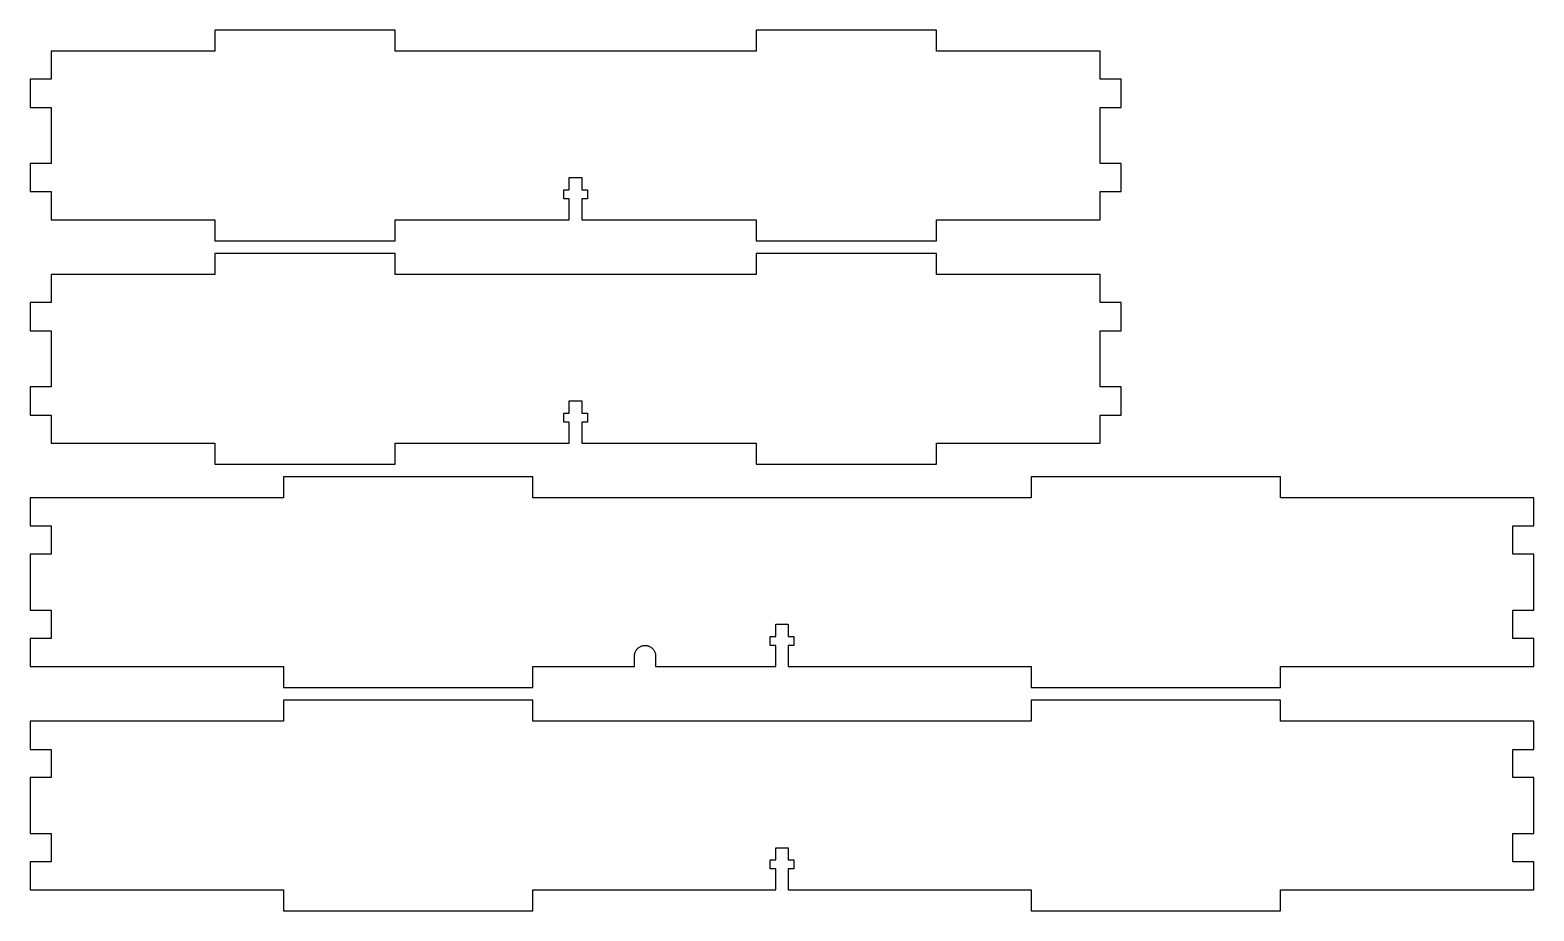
# Model space of a CAD drawing. Header units: metres. Extents: x 4 to 361, y 0 to 209.
import ezdxf

# ---------------------------------------------------------------- set-up
doc = ezdxf.new("R2010")
doc.units = ezdxf.units.M

msp = doc.modelspace()

# ---------------------------------------------------------------- linework, layer by layer
for p, q in [((90.6667, 209), (47.8333, 209)), ((47.8333, 209), (47.8333, 204.01)), ((90.6667, 204.01), (90.6667, 209)), ((219.167, 209), (176.333, 209)), ((176.333, 209), (176.333, 204.01)), ((219.167, 204.01), (219.167, 209)), ((47.8333, 204.01), (8.98999, 204.01)), ((8.98999, 204.01), (8.98999, 197.333)), ((176.333, 204.01), (90.6667, 204.01)), ((258.01, 204.01), (219.167, 204.01)), ((258.01, 197.333), (258.01, 204.01)), ((8.98999, 197.333), (4, 197.333)), ((4, 197.333), (4, 190.667)), ((263, 197.333), (258.01, 197.333)), ((263, 190.667), (263, 197.333)), ((4, 190.667), (8.98999, 190.667)), ((8.98999, 190.667), (8.98999, 177.333)), ((258.01, 177.333), (258.01, 190.667)), ((258.01, 190.667), (263, 190.667)), ((8.98999, 177.333), (4, 177.333)), ((4, 177.333), (4, 170.667)), ((263, 177.333), (258.01, 177.333)), ((263, 170.667), (263, 177.333)), ((132, 171.1), (132, 174)), ((132, 174), (135, 174)), ((135, 174), (135, 171.1)), ((4, 170.667), (8.98999, 170.667)), ((8.98999, 170.667), (8.98999, 163.99)), ((130.7, 169), (130.7, 171.1)), ((130.7, 171.1), (132, 171.1)), ((132, 169), (130.7, 169)), ((132, 163.99), (132, 169)), ((135, 171.1), (136.3, 171.1)), ((136.3, 169), (135, 169)), ((135, 169), (135, 163.99)), ((136.3, 171.1), (136.3, 169)), ((258.01, 163.99), (258.01, 170.667)), ((258.01, 170.667), (263, 170.667)), ((8.98999, 163.99), (47.8333, 163.99)), ((47.8333, 163.99), (47.8333, 159)), ((90.6667, 163.99), (132, 163.99)), ((90.6667, 159), (90.6667, 163.99)), ((135, 163.99), (176.333, 163.99)), ((176.333, 163.99), (176.333, 159)), ((219.167, 159), (219.167, 163.99)), ((219.167, 163.99), (258.01, 163.99)), ((47.8333, 159), (90.6667, 159)), ((176.333, 159), (219.167, 159)), ((90.6667, 156), (47.8333, 156)), ((47.8333, 156), (47.8333, 151.01)), ((90.6667, 151.01), (90.6667, 156)), ((219.167, 156), (176.333, 156)), ((176.333, 156), (176.333, 151.01)), ((219.167, 151.01), (219.167, 156)), ((47.8333, 151.01), (8.98999, 151.01)), ((8.98999, 151.01), (8.98999, 144.333)), ((176.333, 151.01), (90.6667, 151.01)), ((258.01, 151.01), (219.167, 151.01)), ((258.01, 144.333), (258.01, 151.01)), ((8.98999, 144.333), (4, 144.333)), ((4, 144.333), (4, 137.667)), ((263, 144.333), (258.01, 144.333)), ((263, 137.667), (263, 144.333)), ((4, 137.667), (8.98999, 137.667)), ((8.98999, 137.667), (8.98999, 124.333)), ((258.01, 124.333), (258.01, 137.667)), ((258.01, 137.667), (263, 137.667)), ((8.98999, 124.333), (4, 124.333)), ((4, 124.333), (4, 117.667)), ((263, 124.333), (258.01, 124.333)), ((263, 117.667), (263, 124.333)), ((130.7, 116), (130.7, 118.1)), ((130.7, 118.1), (132, 118.1)), ((132, 118.1), (132, 121)), ((132, 121), (135, 121)), ((135, 121), (135, 118.1)), ((135, 118.1), (136.3, 118.1)), ((136.3, 118.1), (136.3, 116)), ((4, 117.667), (8.98999, 117.667)), ((8.98999, 117.667), (8.98999, 110.99)), ((132, 116), (130.7, 116)), ((132, 110.99), (132, 116)), ((136.3, 116), (135, 116)), ((135, 116), (135, 110.99)), ((258.01, 110.99), (258.01, 117.667)), ((258.01, 117.667), (263, 117.667)), ((8.98999, 110.99), (47.8333, 110.99)), ((47.8333, 110.99), (47.8333, 106)), ((90.6667, 110.99), (132, 110.99)), ((90.6667, 106), (90.6667, 110.99)), ((135, 110.99), (176.333, 110.99)), ((176.333, 110.99), (176.333, 106)), ((219.167, 106), (219.167, 110.99)), ((219.167, 110.99), (258.01, 110.99)), ((47.8333, 106), (90.6667, 106)), ((176.333, 106), (219.167, 106)), ((123.333, 103), (64.1667, 103)), ((64.1667, 103), (64.1667, 98.01)), ((123.333, 98.01), (123.333, 103)), ((300.833, 103), (241.667, 103)), ((241.667, 103), (241.667, 98.01)), ((300.833, 98.01), (300.833, 103)), ((64.1667, 98.01), (4, 98.01)), ((4, 98.01), (4, 91.3333)), ((241.667, 98.01), (123.333, 98.01)), ((361, 98.01), (300.833, 98.01)), ((361, 91.3333), (361, 98.01)), ((4, 91.3333), (8.98999, 91.3333)), ((8.98999, 91.3333), (8.98999, 84.6667)), ((356.01, 84.6667), (356.01, 91.3333)), ((356.01, 91.3333), (361, 91.3333)), ((8.98999, 84.6667), (4, 84.6667)), ((4, 84.6667), (4, 71.3333)), ((361, 84.6667), (356.01, 84.6667)), ((361, 71.3333), (361, 84.6667)), ((4, 71.3333), (8.98999, 71.3333)), ((8.98999, 71.3333), (8.98999, 64.6667)), ((181, 65.1), (181, 68)), ((181, 68), (184, 68)), ((184, 68), (184, 65.1)), ((356.01, 64.6667), (356.01, 71.3333)), ((356.01, 71.3333), (361, 71.3333)), ((8.98999, 64.6667), (4, 64.6667)), ((4, 64.6667), (4, 57.99)), ((179.7, 63), (179.7, 65.1)), ((179.7, 65.1), (181, 65.1)), ((184, 65.1), (185.3, 65.1)), ((185.3, 65.1), (185.3, 63)), ((361, 64.6667), (356.01, 64.6667)), ((361, 57.99), (361, 64.6667)), ((147.505, 60.657), (147.52, 60.8133)), ((147.52, 60.8133), (147.544, 60.9684)), ((147.544, 60.9684), (147.579, 61.1217)), ((147.579, 61.1217), (147.622, 61.2725)), ((147.622, 61.2725), (147.676, 61.4203)), ((147.676, 61.4203), (147.738, 61.5644)), ((147.738, 61.5644), (147.809, 61.7044)), ((147.809, 61.7044), (147.889, 61.8396)), ((147.889, 61.8396), (147.977, 61.9695)), ((147.977, 61.9695), (148.074, 62.0936)), ((148.074, 62.0936), (148.178, 62.2114)), ((148.178, 62.2114), (148.289, 62.3224)), ((148.289, 62.3224), (148.406, 62.4263)), ((148.406, 62.4263), (148.531, 62.5225)), ((148.531, 62.5225), (148.66, 62.6108)), ((148.66, 62.6108), (148.796, 62.6908)), ((148.796, 62.6908), (148.936, 62.7621)), ((148.936, 62.7621), (149.08, 62.8244)), ((149.08, 62.8244), (149.227, 62.8776)), ((149.227, 62.8776), (149.378, 62.9214)), ((149.378, 62.9214), (149.532, 62.9557)), ((149.532, 62.9557), (149.687, 62.9803)), ((149.687, 62.9803), (149.843, 62.9951)), ((149.843, 62.9951), (150, 63)), ((150, 63), (150.157, 62.9951)), ((150.157, 62.9951), (150.313, 62.9803)), ((150.313, 62.9803), (150.468, 62.9557)), ((150.468, 62.9557), (150.622, 62.9214)), ((150.622, 62.9214), (150.773, 62.8776)), ((150.773, 62.8776), (150.92, 62.8244)), ((150.92, 62.8244), (151.064, 62.7621)), ((151.064, 62.7621), (151.204, 62.6908)), ((151.204, 62.6908), (151.34, 62.6108)), ((151.34, 62.6108), (151.469, 62.5225)), ((151.469, 62.5225), (151.594, 62.4263)), ((151.594, 62.4263), (151.711, 62.3224)), ((151.711, 62.3224), (151.822, 62.2114)), ((151.822, 62.2114), (151.926, 62.0936)), ((151.926, 62.0936), (152.023, 61.9695)), ((152.023, 61.9695), (152.111, 61.8396)), ((152.111, 61.8396), (152.191, 61.7044)), ((152.191, 61.7044), (152.262, 61.5644)), ((152.262, 61.5644), (152.324, 61.4203)), ((152.324, 61.4203), (152.378, 61.2725)), ((152.378, 61.2725), (152.421, 61.1217)), ((152.421, 61.1217), (152.456, 60.9684)), ((152.456, 60.9684), (152.48, 60.8133)), ((152.48, 60.8133), (152.495, 60.657)), ((181, 63), (179.7, 63)), ((181, 57.99), (181, 63)), ((185.3, 63), (184, 63)), ((184, 63), (184, 57.99)), ((4, 57.99), (64.1667, 57.99)), ((64.1667, 57.99), (64.1667, 53)), ((123.333, 57.99), (147.5, 57.99)), ((123.333, 53), (123.333, 57.99)), ((147.5, 60.5), (147.505, 60.657)), ((147.5, 57.99), (147.5, 60.5)), ((152.495, 60.657), (152.5, 60.5)), ((152.5, 60.5), (152.5, 57.99)), ((152.5, 57.99), (181, 57.99)), ((184, 57.99), (241.667, 57.99)), ((241.667, 57.99), (241.667, 53)), ((300.833, 53), (300.833, 57.99)), ((300.833, 57.99), (361, 57.99)), ((64.1667, 53), (123.333, 53)), ((123.333, 50), (64.1667, 50)), ((64.1667, 50), (64.1667, 45.01)), ((123.333, 45.01), (123.333, 50)), ((241.667, 53), (300.833, 53)), ((300.833, 50), (241.667, 50)), ((241.667, 50), (241.667, 45.01)), ((300.833, 45.01), (300.833, 50)), ((64.1667, 45.01), (4, 45.01)), ((4, 45.01), (4, 38.3333)), ((241.667, 45.01), (123.333, 45.01)), ((361, 45.01), (300.833, 45.01)), ((361, 38.3333), (361, 45.01)), ((4, 38.3333), (8.98999, 38.3333)), ((8.98999, 38.3333), (8.98999, 31.6667)), ((356.01, 31.6667), (356.01, 38.3333)), ((356.01, 38.3333), (361, 38.3333)), ((8.98999, 31.6667), (4, 31.6667)), ((4, 31.6667), (4, 18.3333)), ((361, 31.6667), (356.01, 31.6667)), ((361, 18.3333), (361, 31.6667)), ((4, 18.3333), (8.98999, 18.3333)), ((8.98999, 18.3333), (8.98999, 11.6667)), ((356.01, 11.6667), (356.01, 18.3333)), ((356.01, 18.3333), (361, 18.3333)), ((181, 12.1), (181, 15)), ((181, 15), (184, 15)), ((184, 15), (184, 12.1)), ((8.98999, 11.6667), (4, 11.6667)), ((4, 11.6667), (4, 4.98999)), ((179.7, 10), (179.7, 12.1)), ((179.7, 12.1), (181, 12.1)), ((184, 12.1), (185.3, 12.1)), ((185.3, 12.1), (185.3, 10)), ((361, 11.6667), (356.01, 11.6667)), ((361, 4.98999), (361, 11.6667)), ((181, 10), (179.7, 10)), ((181, 4.98999), (181, 10)), ((185.3, 10), (184, 10)), ((184, 10), (184, 4.98999)), ((4, 4.98999), (64.1667, 4.98999)), ((64.1667, 4.98999), (64.1667, 0)), ((123.333, 4.98999), (181, 4.98999)), ((123.333, 0), (123.333, 4.98999)), ((184, 4.98999), (241.667, 4.98999)), ((241.667, 4.98999), (241.667, 0)), ((300.833, 0), (300.833, 4.98999)), ((300.833, 4.98999), (361, 4.98999)), ((64.1667, 0), (123.333, 0)), ((241.667, 0), (300.833, 0))]:
    msp.add_line(p, q)

doc.saveas('drawing.dxf')
